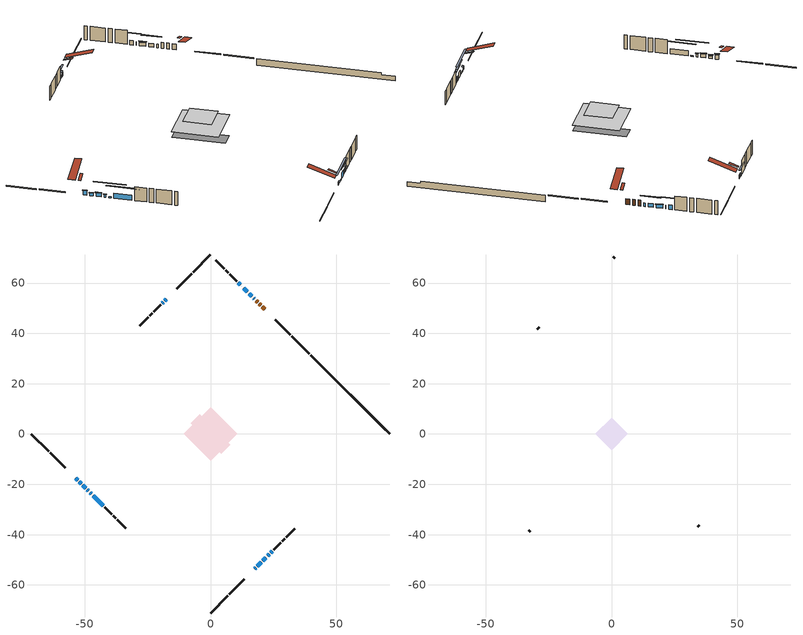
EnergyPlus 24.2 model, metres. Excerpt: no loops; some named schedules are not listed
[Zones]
conditioned space
 floor outside (Floor1 construction): -3.73,0 0,3.73 3.73,0 0,-3.73 z0.18
 floor adiabatic (AdiabaticFloorConstruction): -10.72,0 0,10.72 10.72,0 0,-10.72 z2.62
 floor foundation (Slab1 construction): -7.83,4.31 -4.31,7.83 7.83,-4.31 4.31,-7.83 z-2.01
 floor foundation (Slab2 construction): -3.28,0 0,3.28 3.28,0 0,-3.28 z0
 wall outside (RimJoist1 construction): 0,-71.13 6.86,-64.27 / -71.13,0 -64.27,-6.86 / 0,71.13 -6.86,64.27 / 39.15,31.98 32.29,38.84 z0.18:0.48
 wall outside (RimJoist2 construction): 7.51,-63.62 13.39,-57.74 / -63.62,-7.51 -57.74,-13.39 / -7.51,63.62 -13.39,57.74 / 31.64,39.49 25.76,45.37 z0.18:0.48
 wall outside (AdiabaticWallConstruction 1): 21.6,49.53 20.63,50.5 / 19.97,51.16 19.36,51.77 / 18.71,52.42 18.1,53.03 z0.18:2.21
 wall outside (AdiabaticWallConstruction): 17.45,53.68 17.11,54.02 / 12.48,58.65 12.45,58.67 z0.18:1.4; -53.58,-17.55 -52.82,-18.31 z0.18:1.7; -52.17,-18.96 -51.38,-19.75 / 17.55,-53.58 17.95,-53.18 z0.18:1.12; 16.46,54.67 15.3,55.83 / -17.55,53.58 -18.13,53 z0.18:1.5; 14.65,56.48 13.14,57.99 / -50.72,-20.41 -49.53,-21.59 z0.18:1.45; -48.88,-22.25 -48.48,-22.65 z0.18:1.15; 18.6,-52.53 20.11,-51.02 / -47.83,-23.3 -47.32,-23.81 z0.18:0.51; 11.8,59.33 11.04,60.09 / 22.68,-48.45 23.26,-47.87 / 23.91,-47.22 24.49,-46.64 z0.18:1.76; -18.78,52.35 -19.11,52.02 z0.18:1.07; 20.77,-50.36 22.02,-49.11 z0.18:2.14; -46.67,-24.46 -42.63,-28.5 z0.18:1.96
 wall outside (Wall1 construction): 25.15,-45.98 27.84,-43.29 / -41.97,-29.16 -39.27,-31.86 / -19.76,51.37 -22.46,48.67 / 10.39,60.74 7.69,63.44 z0.18:5.06
 wall outside (Wall2 construction): 28.5,-42.63 29.43,-41.7 / -38.62,-32.51 -37.68,-33.45 / -23.12,48.01 -24.05,47.08 / 7.03,64.09 6.1,65.03 z0.18:5.06
 wall outside (Wall3 construction): 30.09,-41.04 33.52,-37.61 / -37.02,-34.11 -33.6,-37.53 / -24.71,46.42 -28.14,42.99 / 5.44,65.69 2.01,69.12 z0.18:5.06
 wall foundation (FoundationWall1 construction): 39.81,31.32,-2.01 39.81,31.32,0.18 68,3.13,0.18 68,3.13,-0.43 71.13,0,-0.43 71.13,0,-2.01
 window (WindowConstruction 14): 17.44,53.69 17.11,54.02 z0.18:1.4
 window (WindowConstruction 6): -53.58,-17.55 -52.83,-18.3 z0.18:1.7
 window (WindowConstruction 7): -52.17,-18.96 -51.38,-19.75 z0.18:1.12
 window (WindowConstruction 8): 16.45,54.68 15.3,55.83 z0.18:1.5
 window (WindowConstruction 9): 14.65,56.48 13.14,57.99 z0.18:1.45
 window (WindowConstruction 10): -17.55,53.58 -18.13,53 z0.18:1.5
 window (WindowConstruction 11): 17.55,-53.58 17.94,-53.18 z0.18:1.12
 window (WindowConstruction 12): -50.72,-20.41 -49.54,-21.59 z0.18:1.45
 window (WindowConstruction 13): -48.88,-22.25 -48.48,-22.65 z0.18:1.15
 window (WindowConstruction 16): 18.6,-52.53 20.11,-51.02 z0.18:0.51
 window (WindowConstruction 17): -47.83,-23.3 -47.32,-23.81 z0.18:0.51
 window (WindowConstruction 15): 12.48,58.65 12.46,58.67 z0.18:1.4
 window (WindowConstruction): 11.8,59.33 11.05,60.08 z0.18:1.76
 window (WindowConstruction 1): -18.78,52.35 -19.11,52.02 z0.18:1.07
 window (WindowConstruction 2): 20.77,-50.36 22.02,-49.11 z0.18:2.14
 window (WindowConstruction 3): 22.68,-48.45 23.26,-47.87 z0.18:1.76
 window (WindowConstruction 4): 23.91,-47.22 24.49,-46.64 z0.18:1.76
 window (WindowConstruction 5): -46.67,-24.46 -42.63,-28.5 z0.18:1.96
 door (Door): 21.6,49.53 20.63,50.5 z0.18:2.21
 door (Door 1): 19.97,51.16 19.37,51.76 z0.18:2.21
 door (Door 2): 18.71,52.42 18.1,53.03 z0.18:2.21
 ceiling adiabatic (AdiabaticFloorConstruction): 0,-10.72 10.72,0 0,10.72 -10.72,0 z2.62
 roof outside (Roof2 construction): 16.89,-54.24,5.06 14.81,-52.16,6.04 14.27,-52.7,6.04 16.35,-54.78,5.06; -54.24,-16.89,5.06 -52.16,-14.81,6.04 -52.7,-14.27,6.04 -54.78,-16.35,5.06; -16.89,54.24,5.06 -14.81,52.16,6.04 -14.27,52.7,6.04 -16.35,54.78,5.06; 22.26,48.87,5.06 20.18,46.79,6.04 20.73,46.25,6.04 22.8,48.33,5.06
attic - vented
 floor to conditioned space (Floor2 construction Reversed): -6.41,0 0,6.41 6.41,0 0,-6.41 z5.06
 wall outside (Wall4 construction): 34.18,-36.95 34.88,-36.25 / -32.94,-38.19 -32.24,-38.89 / -28.79,42.34 -29.49,41.64 / 1.36,69.77 0.66,70.47 z0.18:5.06
 roof outside (Roof1 construction): 15.69,-55.44,5.06 9.45,-49.2,8 7.81,-50.85,8 14.04,-57.09,5.06; -55.44,-15.69,5.06 -49.2,-9.45,8 -50.85,-7.81,8 -57.09,-14.04,5.06; -15.69,55.44,5.06 -9.45,49.2,8 -7.81,50.85,8 -14.04,57.09,5.06; 23.46,47.67,5.06 17.22,41.43,8 18.87,39.79,8 25.11,46.02,5.06
shading: -52.68,-18.45 -53.72,-17.41 -54.01,-17.7 -52.97,-18.74 z1.91; -51.24,-19.89 -52.31,-18.82 -52.6,-19.11 -51.53,-20.19 z1.32; 13.54,57.59 18.22,52.91 18.51,53.21 13.83,57.88 z3.99; 13,58.13 14.79,56.34 15.08,56.63 13.29,58.42 z1.65; -18.27,52.86 -17.41,53.72 -17.7,54.01 -18.56,53.15 z1.7; 18.09,-53.04 17.41,-53.72 17.7,-54.01 18.38,-53.33 z1.32; -49.39,-21.74 -50.86,-20.27 -51.15,-20.56 -49.68,-22.03 z1.65; -48.34,-22.79 -49.02,-22.11 -49.31,-22.4 -48.63,-23.08 z1.35; 23.6,-47.53 15.12,-56.01 15.41,-56.3 23.89,-47.83 z5.44; -43.84,-27.29 -51.31,-19.82 -51.6,-20.11 -44.13,-27.58 z5.44; 9.28,61.85 13.56,57.57 13.85,57.86 9.58,62.14 z4.25; -20.87,50.26 -17.02,54.11 -17.31,54.4 -21.16,50.55 z3.56; 23.78,-47.34 19.01,-52.12 19.3,-52.41 24.08,-47.64 z4.63; 25.02,-46.11 20.92,-50.21 21.21,-50.5 25.31,-46.4 z4.25; 24.63,-46.5 23.77,-47.36 24.06,-47.65 24.92,-46.79 z1.96; -40.87,-30.26 -48.43,-22.7 -48.72,-22.99 -41.16,-30.55 z4.45
[Building]
Building 1: Terrain=Suburbs
[Site:Location]
Erieau AUT_ON: Latitude {deg}=42.25; Longitude {deg}=-81.9; Time Zone {hr}=-5; Elevation {m}=178; Keep Site Location Information=Yes
[Site:GroundTemperature:Shallow]
5.2292, 3.30147, 3.1471, 4.0619, 7.73432, 11.3896, 14.5586, 16.5661, 16.7366, 15.1039, 12.0157, 8.47254
[Site:WaterMainsTemperature]
Calculation Method=Schedule; Temperature Schedule=mains temperature schedule
[Material] Roughness=Rough; Thermal Absorptance=0.9
Name | Thickness {m} | Conductivity {W/m-K} | Density {kg/m3} | Specific Heat {J/kg-K} | Solar Absorptance | Visible Absorptance
asphalt or fiberglass shingles | 0.00635 | 0.162714 | 1121.4 | 1465.45 | 0.4 | 0.4
ceiling loosefill ins | 0.338667 | 0.0480833 | 16.02 | 1046.75 | 0.7 | 0.7
ceiling stud and cavity | 0.1397 | 0.159632 | 65.682 | 1177.47 | 0.7 | 0.7
concrete 4.0 in. | 0.1016 | 1.803125 | 2242.8 | 837.4 | 0.7 | 0.7
concrete 8.0 in. | 0.2032 | 1.803125 | 2242.8 | 837.4 | 0.7 | 0.7
door material | 0.04445 | 0.053851 | 512.64 | 1214.23 | 0.7 | 0.7
door material 1 | 0.04445 | 0.188738 | 512.64 | 1214.23 | 0.7 | 0.7
exterior vertical ins | 0.0266007 | 0.029427 | 32.04 | 1214.23 | 0.7 | 0.7
floor covering | 0.0127 | 0.0433444 | 54.468 | 1339.84 | 0.6 | 0.6
floor rigid ins; rim joist rigid ins | 0.051816 | 0.029427 | 32.04 | 1214.23 | 0.7 | 0.7
floor rigid ins 1; wall rigid ins | 0.512978 | 0.029427 | 32.04 | 1214.23 | 0.7 | 0.7
floor stud and cavity | 0.1397 | 0.358674 | 92.3553 | 1139.71 | 0.7 | 0.7
floor stud and cavity 1 | 0.1397 | 1.75129 | 37.0049 | 1207.88 | 0.7 | 0.7
furniture material conditioned space 1 | 0.1524 | 0.115458 | 640.8 | 1214.23 | 0.6 | 0.6
gypsum board | 0.0127 | 0.160291 | 801 | 837.4 | 0.6 | 0.6
gypsum board 1 | 0.0127 | 0.160291 | 801 | 837.4 | 0.7 | 0.7
osb sheathing 0.5 in. | 0.0127 | 0.115458 | 512.64 | 1214.23 | 0.7 | 0.7
osb sheathing 0.75 in. | 0.01905 | 0.115458 | 512.64 | 1214.23 | 0.7 | 0.7
osb sheathing 2.0 in. | 0.0508 | 0.115458 | 512.64 | 1214.23 | 0.7 | 0.7
rim joist stud and cavity | 0.0508 | 0.0296634 | 125.044 | 1163.47 | 0.6 | 0.6
rim joist stud and cavity 1 | 0.0508 | 0.308293 | 125.044 | 1163.47 | 0.6 | 0.6
roof stud and cavity | 0.2032 | 0.118264 | 78.34581 | 1123.46 | 0.7 | 0.7
wall stud and cavity | 0.1397 | 0.0819611 | 139.0536 | 1170.24 | 0.7 | 0.7
wall stud and cavity 1 | 0.1397 | 0.106352 | 139.0536 | 1170.24 | 0.7 | 0.7
wall stud and cavity 2 | 0.1397 | 0.0938917 | 139.0536 | 1170.24 | 0.7 | 0.7
wall stud and cavity 3 | 0.0889 | 6.9971 | 50.32683 | 1063.81 | 0.6 | 0.6
wall stud and cavity 4 | 0.0889 | 0.380278 | 52.3479 | 1209.89 | 0.7 | 0.7
wall stud and cavity 5 | 0.0889 | 0.391764 | 83.0341 | 1211.67 | 0.7 | 0.7
wood siding | 0.0254 | 0.102417 | 544.68 | 1172.36 | 0.4 | 0.4
wood siding 1 | 0.00254 | 0.102417 | 544.68 | 1172.36 | 0.4 | 0.4
wood siding 2; wood siding 3; wood siding 4 | 0.0254 | 0.102417 | 544.68 | 1172.36 | 0.7 | 0.7
[WindowMaterial:SimpleGlazingSystem]
Name | U-Factor {W/m2-K} | Solar Heat Gain Coefficient
WindowMaterial | 2.91679 | 0.67
WindowMaterial 1 | 3.02581 | 0.46
WindowMaterial 10 | 3.00253 | 0.5
WindowMaterial 11 | 2.918492 | 0.63
WindowMaterial 12 | 3.00196 | 0.5
WindowMaterial 13 | 3.11609 | 0.41
WindowMaterial 14 | 2.89692 | 0.15
WindowMaterial 15 | 2.57441 | 0.28
WindowMaterial 2 | 2.98152 | 0.59
WindowMaterial 3 | 2.93496 | 0.65
WindowMaterial 4 | 2.90827 | 0.68
WindowMaterial 5 | 2.93212 | 0.61
WindowMaterial 6 | 2.95426 | 0.57
WindowMaterial 7 | 2.941204 | 0.65
WindowMaterial 8 | 2.94007 | 0.59
WindowMaterial 9 | 2.95767 | 0.57
[Construction]
AdiabaticFloorConstruction: floor stud and cavity 1, floor rigid ins 1, osb sheathing 0.75 in., floor covering
AdiabaticWallConstruction: wood siding 3, wall rigid ins, wall stud and cavity 4, gypsum board
AdiabaticWallConstruction 1: wood siding 4, wall rigid ins, wall stud and cavity 4, gypsum board
Door; Door 1: door material
Door 2: door material 1
Floor1 construction: floor stud and cavity, floor rigid ins, osb sheathing 0.75 in., floor covering
Floor2 construction Reversed: gypsum board, ceiling stud and cavity, ceiling loosefill ins
FoundationWall1 construction: concrete 8.0 in., gypsum board 1
furniture construction conditioned space 1: furniture material conditioned space 1
PartitionWallConstruction: gypsum board, wall stud and cavity 5, gypsum board
RimJoist1 construction: wood siding 2, osb sheathing 2.0 in., rim joist stud and cavity
RimJoist2 construction: wood siding 2, rim joist rigid ins, osb sheathing 2.0 in., rim joist stud and cavity 1
Roof1 construction: asphalt or fiberglass shingles
Roof2 construction: asphalt or fiberglass shingles, osb sheathing 0.75 in., roof stud and cavity, gypsum board
Slab1 construction; Slab2 construction: concrete 4.0 in.
Wall1 construction: wood siding, osb sheathing 0.5 in., wall stud and cavity, gypsum board
Wall2 construction: wood siding, osb sheathing 0.5 in., wall stud and cavity 1, gypsum board
Wall3 construction: wood siding, osb sheathing 0.5 in., wall stud and cavity 2, gypsum board
Wall4 construction: wood siding 1, wall stud and cavity 3
WindowConstruction: WindowMaterial
WindowConstruction 1: WindowMaterial 1
WindowConstruction 10: WindowMaterial 9
WindowConstruction 11: WindowMaterial 10
WindowConstruction 12: WindowMaterial 11
WindowConstruction 13: WindowMaterial 12
WindowConstruction 14: WindowMaterial 13
WindowConstruction 15: WindowMaterial 14
WindowConstruction 16; WindowConstruction 17: WindowMaterial 15
WindowConstruction 2: WindowMaterial 2
WindowConstruction 3; WindowConstruction 4: WindowMaterial 3
WindowConstruction 5: WindowMaterial 4
WindowConstruction 6: WindowMaterial 5
WindowConstruction 7: WindowMaterial 6
WindowConstruction 8: WindowMaterial 7
WindowConstruction 9: WindowMaterial 8
[Zone] Multiplier=1; Part of Total Floor Area=Yes
Name | Volume {m3}
attic - vented | 39.1712
conditioned space | 776
[Space]
Name | Zone | Volume {m3}
attic - vented 1 | attic - vented | 39.1712
conditioned space 1 | conditioned space | 776
[ZoneInfiltration:EffectiveLeakageArea]
infil attic - vented 1: Zone or Space=attic - vented 1; Schedule=Always On Discrete; Effective Air Leakage Area {cm2}=3938.4; Stack Coefficient=0.000543628; Wind Coefficient=1.57533e-05
[ZoneMixing]
whole house fan mix: Zone or Space=attic - vented; Schedule=Always On Continuous; Design Flow Rate Calculation Method=Flow/Zone; Design Flow Rate {m3/s}=0; Source Zone or Space=conditioned space
[SurfaceProperty:ExposedFoundationPerimeter] Exposed Perimeter Calculation Method=TotalExposedPerimeter
Name | Total Exposed Perimeter {m}
Slab1 | 44.297
Slab2 | 13.411
[InternalMass] Zone or ZoneList=conditioned space; Space or SpaceList=conditioned space 1
Name | Construction | Surface Area {m2}
furniture mass conditioned space 1 | furniture construction conditioned space 1 | 145.804
partition wall mass | PartitionWallConstruction | 364.51
[Lights]
interior lighting: Zone or ZoneList or Space or SpaceList=conditioned space 1; Schedule=interior lighting schedule; Design Level Calculation Method=LightingLevel; Lighting Level {W}=343.2; Return Air Fraction=0; Fraction Radiant=0.6; Fraction Visible=0.2; Fraction Replaceable=1
[People]
occupants: Zone or ZoneList or Space or SpaceList=conditioned space 1; Number of People Schedule=occupants schedule; Number of People Calculation Method=People; Number of People=3; Fraction Radiant=0.314171; Sensible Heat Fraction=0.56303; Activity Level Schedule=occupants activity schedule; Carbon Dioxide Generation Rate {m3/s-W}=0; Enable ASHRAE 55 Comfort Warnings=No; Mean Radiant Temperature Calculation Type=EnclosureAveraged
[ElectricEquipment] Zone or ZoneList or Space or SpaceList=conditioned space 1; Design Level Calculation Method=EquipmentLevel
Name | Schedule | Design Level {W} | Fraction Latent | Fraction Radiant | Fraction Lost
clothes dryer | clothes dryer schedule | 140.772 | 0.015 | 0.081 | 0.85
clothes washer | clothes washer schedule | 32.1985 | 0.03 | 0.162 | 0.7
cooking range | cooking range schedule | 215.147 | 0.08 | 0.432 | 0.2
dishwasher | dishwasher schedule | 66.8632 | 0.3 | 0.18 | 0.4
fridge | fridge schedule | 72.9452 | 0 | 0.6 | 0
mech vent bath fan 0 | mech vent bath fan 0 schedule | 50.2 | 0 | 0 | 1
mech vent house fan | mech vent house fan schedule | 0 | 0 | 0 | 1
mech vent house fan cfis | mech vent house fan cfis schedule | 0 | 0 | 0 | 0
mech vent range fan 0 | mech vent range fan 0 schedule | 57 | 0 | 0 | 1
misc plug loads | misc plug loads schedule | 494.7 | 0.045 | 0.513 | 0.1
whole house fan | Always On Discrete | 0 | 0 | 0 | 1
[OtherEquipment] Zone or ZoneList or Space or SpaceList=conditioned space 1; Design Level Calculation Method=EquipmentLevel
Name | Fuel Type | Schedule | Design Level {W} | Fraction Latent | Fraction Radiant | Fraction Lost
clothes dryer 1 | Electricity | clothes dryer schedule | 0 | 0.015 | 0.081 | 0.85
cooking range 1 | Electricity | cooking range schedule | 0 | 0.08 | 0.432 | 0.2
general water use latent | None | general water use schedule | 62.594 | 1 | 0 | 0
general water use sensible | None | general water use schedule | -61.6891 | 0 | 0.6 | 0
mech vent house fan latent load | None | Always On Discrete | 0 | 1 | 0 | 0
mech vent house fan sensible load | None | Always On Discrete | 0 | 0 | 0 | 0
water heater energy adjustment1 | NaturalGas | Always On Discrete | 0.01 | 0 | 0 | 1
[ZoneInfiltration:DesignFlowRate] Zone or ZoneList or Space or SpaceList=conditioned space 1; Schedule=Always On Discrete; Design Flow Rate Calculation Method=Flow/Zone; Design Flow Rate {m3/s}=0
infil flow; natural vent flow; whole house fan flow
[Foundation:Kiva] Initial Indoor Air Temperature {C}=18; Wall Depth Below Slab {m}=0.2032
Name | Wall Height Above Grade {m} | Custom Block Material Name 1 | Custom Block Depth 1 {m} | Custom Block X Position 1 {m} | Custom Block Z Position 1 {m}
Foundation Kiva 1 | 0.179984 | exterior vertical ins | 2.189988 | 0.2159 | 0
Foundation Kiva 2 | 0.1016
[Foundation:Kiva:Settings]
Soil Conductivity {W/m-K}=0.849921; Soil Density {kg/m3}=1842.3; Soil Specific Heat {J/kg-K}=418.7; Ground Solar Absorptivity=0.9; Ground Thermal Absorptivity=0.9; Ground Surface Roughness {m}=0.03; Far-Field Width {m}=40; Deep-Ground Boundary Condition=ZeroFlux; Deep-Ground Depth {m}=40; Minimum Cell Dimension {m}=0.2; Maximum Cell Growth Coefficient=3; Simulation Timestep=Timestep
[Exterior:Lights]
exterior lighting: Schedule=exterior lighting schedule; Design Level {W}=75.6
[Schedule:Constant]
Name | Hourly Value
Always On Continuous; mech vent house fan schedule; mech vent house fan cfis schedule; Always On Discrete | 1
occupants activity schedule | 117.228
fridge schedule | 0
[Schedule:Week:Daily]
interior lighting schedule Week Rule - Jan1-Jan27: interior lighting schedule day, interior lighting schedule day, interior lighting schedule day, interior lighting schedule day, interior lighting schedule day, interior lighting schedule day, interior lighting schedule day, interior lighting schedule default day, interior lighting schedule default day, interior lighting schedule default day, interior lighting schedule default day, interior lighting schedule default day
interior lighting schedule Week Rule - Jan28-Feb3: interior lighting schedule day, interior lighting schedule day, interior lighting schedule day, interior lighting schedule day, interior lighting schedule day 1, interior lighting schedule day 1, interior lighting schedule day 1, interior lighting schedule default day, interior lighting schedule default day, interior lighting schedule default day, interior lighting schedule default day, interior lighting schedule default day
interior lighting schedule Week Rule - Feb4-Feb24: interior lighting schedule day 1, interior lighting schedule day 1, interior lighting schedule day 1, interior lighting schedule day 1, interior lighting schedule day 1, interior lighting schedule day 1, interior lighting schedule day 1, interior lighting schedule default day, interior lighting schedule default day, interior lighting schedule default day, interior lighting schedule default day, interior lighting schedule default day
interior lighting schedule Week Rule - Feb25-Mar3: interior lighting schedule day 1, interior lighting schedule day 1, interior lighting schedule day 1, interior lighting schedule day 1, interior lighting schedule day 2, interior lighting schedule day 2, interior lighting schedule day 2, interior lighting schedule default day, interior lighting schedule default day, interior lighting schedule default day, interior lighting schedule default day, interior lighting schedule default day
interior lighting schedule Week Rule - Mar4-Mar31: interior lighting schedule day 2, interior lighting schedule day 2, interior lighting schedule day 2, interior lighting schedule day 2, interior lighting schedule day 2, interior lighting schedule day 2, interior lighting schedule day 2, interior lighting schedule default day, interior lighting schedule default day, interior lighting schedule default day, interior lighting schedule default day, interior lighting schedule default day
interior lighting schedule Week Rule - Apr1-Apr28: interior lighting schedule day 3, interior lighting schedule day 3, interior lighting schedule day 3, interior lighting schedule day 3, interior lighting schedule day 3, interior lighting schedule day 3, interior lighting schedule day 3, interior lighting schedule default day, interior lighting schedule default day, interior lighting schedule default day, interior lighting schedule default day, interior lighting schedule default day
interior lighting schedule Week Rule - Apr29-May5: interior lighting schedule day 3, interior lighting schedule day 3, interior lighting schedule day 4, interior lighting schedule day 4, interior lighting schedule day 4, interior lighting schedule day 4, interior lighting schedule day 4, interior lighting schedule default day, interior lighting schedule default day, interior lighting schedule default day, interior lighting schedule default day, interior lighting schedule default day
interior lighting schedule Week Rule - May6-May26: interior lighting schedule day 4, interior lighting schedule day 4, interior lighting schedule day 4, interior lighting schedule day 4, interior lighting schedule day 4, interior lighting schedule day 4, interior lighting schedule day 4, interior lighting schedule default day, interior lighting schedule default day, interior lighting schedule default day, interior lighting schedule default day, interior lighting schedule default day
interior lighting schedule Week Rule - May27-Jun2: interior lighting schedule day 4, interior lighting schedule day 4, interior lighting schedule day 4, interior lighting schedule day 4, interior lighting schedule day 4, interior lighting schedule day 5, interior lighting schedule day 5, interior lighting schedule default day, interior lighting schedule default day, interior lighting schedule default day, interior lighting schedule default day, interior lighting schedule default day
interior lighting schedule Week Rule - Jun3-Jun30: interior lighting schedule day 5, interior lighting schedule day 5, interior lighting schedule day 5, interior lighting schedule day 5, interior lighting schedule day 5, interior lighting schedule day 5, interior lighting schedule day 5, interior lighting schedule default day, interior lighting schedule default day, interior lighting schedule default day, interior lighting schedule default day, interior lighting schedule default day
interior lighting schedule Week Rule - Jul1-Jul28: interior lighting schedule day 6, interior lighting schedule day 6, interior lighting schedule day 6, interior lighting schedule day 6, interior lighting schedule day 6, interior lighting schedule day 6, interior lighting schedule day 6, interior lighting schedule default day, interior lighting schedule default day, interior lighting schedule default day, interior lighting schedule default day, interior lighting schedule default day
interior lighting schedule Week Rule - Jul29-Aug4: interior lighting schedule day 6, interior lighting schedule day 6, interior lighting schedule day 6, interior lighting schedule day 7, interior lighting schedule day 7, interior lighting schedule day 7, interior lighting schedule day 7, interior lighting schedule default day, interior lighting schedule default day, interior lighting schedule default day, interior lighting schedule default day, interior lighting schedule default day
interior lighting schedule Week Rule - Aug5-Aug25: interior lighting schedule day 7, interior lighting schedule day 7, interior lighting schedule day 7, interior lighting schedule day 7, interior lighting schedule day 7, interior lighting schedule day 7, interior lighting schedule day 7, interior lighting schedule default day, interior lighting schedule default day, interior lighting schedule default day, interior lighting schedule default day, interior lighting schedule default day
interior lighting schedule Week Rule - Aug26-Sep1: interior lighting schedule day 7, interior lighting schedule day 7, interior lighting schedule day 7, interior lighting schedule day 7, interior lighting schedule day 7, interior lighting schedule day 7, interior lighting schedule day 8, interior lighting schedule default day, interior lighting schedule default day, interior lighting schedule default day, interior lighting schedule default day, interior lighting schedule default day
interior lighting schedule Week Rule - Sep2-Sep29: interior lighting schedule day 8, interior lighting schedule day 8, interior lighting schedule day 8, interior lighting schedule day 8, interior lighting schedule day 8, interior lighting schedule day 8, interior lighting schedule day 8, interior lighting schedule default day, interior lighting schedule default day, interior lighting schedule default day, interior lighting schedule default day, interior lighting schedule default day
interior lighting schedule Week Rule - Sep30-Oct6: interior lighting schedule day 8, interior lighting schedule day 9, interior lighting schedule day 9, interior lighting schedule day 9, interior lighting schedule day 9, interior lighting schedule day 9, interior lighting schedule day 9, interior lighting schedule default day, interior lighting schedule default day, interior lighting schedule default day, interior lighting schedule default day, interior lighting schedule default day
interior lighting schedule Week Rule - Oct7-Oct27: interior lighting schedule day 9, interior lighting schedule day 9, interior lighting schedule day 9, interior lighting schedule day 9, interior lighting schedule day 9, interior lighting schedule day 9, interior lighting schedule day 9, interior lighting schedule default day, interior lighting schedule default day, interior lighting schedule default day, interior lighting schedule default day, interior lighting schedule default day
interior lighting schedule Week Rule - Oct28-Nov3: interior lighting schedule day 9, interior lighting schedule day 9, interior lighting schedule day 9, interior lighting schedule day 9, interior lighting schedule day 10, interior lighting schedule day 10, interior lighting schedule day 10, interior lighting schedule default day, interior lighting schedule default day, interior lighting schedule default day, interior lighting schedule default day, interior lighting schedule default day
interior lighting schedule Week Rule - Nov4-Nov24: interior lighting schedule day 10, interior lighting schedule day 10, interior lighting schedule day 10, interior lighting schedule day 10, interior lighting schedule day 10, interior lighting schedule day 10, interior lighting schedule day 10, interior lighting schedule default day, interior lighting schedule default day, interior lighting schedule default day, interior lighting schedule default day, interior lighting schedule default day
interior lighting schedule Week Rule - Nov25-Dec1: interior lighting schedule day 10, interior lighting schedule day 10, interior lighting schedule day 10, interior lighting schedule day 10, interior lighting schedule day 10, interior lighting schedule day 10, interior lighting schedule day 11, interior lighting schedule default day, interior lighting schedule default day, interior lighting schedule default day, interior lighting schedule default day, interior lighting schedule default day
interior lighting schedule Week Rule - Dec2-Dec31: interior lighting schedule day 11, interior lighting schedule day 11, interior lighting schedule day 11, interior lighting schedule day 11, interior lighting schedule day 11, interior lighting schedule day 11, interior lighting schedule day 11, interior lighting schedule default day, interior lighting schedule default day, interior lighting schedule default day, interior lighting schedule default day, interior lighting schedule default day
occupants schedule Week Rule - Jan1-Dec31: occupants schedule day, occupants schedule day, occupants schedule day, occupants schedule day, occupants schedule day, occupants schedule day, occupants schedule day, occupants schedule default day, occupants schedule default day, occupants schedule default day, occupants schedule default day, occupants schedule default day
clothes dryer schedule Week Rule - Jan1-Dec31: clothes dryer schedule day, clothes dryer schedule day, clothes dryer schedule day, clothes dryer schedule day, clothes dryer schedule day, clothes dryer schedule day, clothes dryer schedule day, clothes dryer schedule default day, clothes dryer schedule default day, clothes dryer schedule default day, clothes dryer schedule default day, clothes dryer schedule default day
clothes washer schedule Week Rule - Jan1-Dec31: clothes washer schedule day, clothes washer schedule day, clothes washer schedule day, clothes washer schedule day, clothes washer schedule day, clothes washer schedule day, clothes washer schedule day, clothes washer schedule default day, clothes washer schedule default day, clothes washer schedule default day, clothes washer schedule default day, clothes washer schedule default day
cooking range schedule Week Rule - Jan1-Dec31: cooking range schedule day, cooking range schedule day, cooking range schedule day, cooking range schedule day, cooking range schedule day, cooking range schedule day, cooking range schedule day, cooking range schedule default day, cooking range schedule default day, cooking range schedule default day, cooking range schedule default day, cooking range schedule default day
dishwasher schedule Week Rule - Jan1-Dec31: dishwasher schedule day, dishwasher schedule day, dishwasher schedule day, dishwasher schedule day, dishwasher schedule day, dishwasher schedule day, dishwasher schedule day, dishwasher schedule default day, dishwasher schedule default day, dishwasher schedule default day, dishwasher schedule default day, dishwasher schedule default day
mech vent bath fan 0 schedule Week Rule - Jan1-Dec31: mech vent bath fan 0 schedule day, mech vent bath fan 0 schedule day, mech vent bath fan 0 schedule day, mech vent bath fan 0 schedule day, mech vent bath fan 0 schedule day, mech vent bath fan 0 schedule day, mech vent bath fan 0 schedule day, mech vent bath fan 0 schedule default day, mech vent bath fan 0 schedule default day, mech vent bath fan 0 schedule default day, mech vent bath fan 0 schedule default day, mech vent bath fan 0 schedule default day
mech vent range fan 0 schedule Week Rule - Jan1-Dec31: mech vent range fan 0 schedule day, mech vent range fan 0 schedule day, mech vent range fan 0 schedule day, mech vent range fan 0 schedule day, mech vent range fan 0 schedule day, mech vent range fan 0 schedule day, mech vent range fan 0 schedule day, mech vent range fan 0 schedule default day, mech vent range fan 0 schedule default day, mech vent range fan 0 schedule default day, mech vent range fan 0 schedule default day, mech vent range fan 0 schedule default day
misc plug loads schedule Week Rule - Jan1-Dec31: misc plug loads schedule day, misc plug loads schedule day, misc plug loads schedule day, misc plug loads schedule day, misc plug loads schedule day, misc plug loads schedule day, misc plug loads schedule day, misc plug loads schedule default day, misc plug loads schedule default day, misc plug loads schedule default day, misc plug loads schedule default day, misc plug loads schedule default day
general water use schedule Week Rule - Jan1-Dec31: general water use schedule day, general water use schedule day, general water use schedule day, general water use schedule day, general water use schedule day, general water use schedule day, general water use schedule day, general water use schedule default day, general water use schedule default day, general water use schedule default day, general water use schedule default day, general water use schedule default day
exterior lighting schedule Week Rule - Jan1-Jan27: exterior lighting schedule day, exterior lighting schedule day, exterior lighting schedule day, exterior lighting schedule day, exterior lighting schedule day, exterior lighting schedule day, exterior lighting schedule day, exterior lighting schedule default day, exterior lighting schedule default day, exterior lighting schedule default day, exterior lighting schedule default day, exterior lighting schedule default day
exterior lighting schedule Week Rule - Jan28-Feb3: exterior lighting schedule day, exterior lighting schedule day, exterior lighting schedule day, exterior lighting schedule day, exterior lighting schedule day 1, exterior lighting schedule day 1, exterior lighting schedule day 1, exterior lighting schedule default day, exterior lighting schedule default day, exterior lighting schedule default day, exterior lighting schedule default day, exterior lighting schedule default day
exterior lighting schedule Week Rule - Feb4-Feb24: exterior lighting schedule day 1, exterior lighting schedule day 1, exterior lighting schedule day 1, exterior lighting schedule day 1, exterior lighting schedule day 1, exterior lighting schedule day 1, exterior lighting schedule day 1, exterior lighting schedule default day, exterior lighting schedule default day, exterior lighting schedule default day, exterior lighting schedule default day, exterior lighting schedule default day
exterior lighting schedule Week Rule - Feb25-Mar3: exterior lighting schedule day 1, exterior lighting schedule day 1, exterior lighting schedule day 1, exterior lighting schedule day 1, exterior lighting schedule day 2, exterior lighting schedule day 2, exterior lighting schedule day 2, exterior lighting schedule default day, exterior lighting schedule default day, exterior lighting schedule default day, exterior lighting schedule default day, exterior lighting schedule default day
exterior lighting schedule Week Rule - Mar4-Mar31: exterior lighting schedule day 2, exterior lighting schedule day 2, exterior lighting schedule day 2, exterior lighting schedule day 2, exterior lighting schedule day 2, exterior lighting schedule day 2, exterior lighting schedule day 2, exterior lighting schedule default day, exterior lighting schedule default day, exterior lighting schedule default day, exterior lighting schedule default day, exterior lighting schedule default day
exterior lighting schedule Week Rule - Apr1-Apr28: exterior lighting schedule day 3, exterior lighting schedule day 3, exterior lighting schedule day 3, exterior lighting schedule day 3, exterior lighting schedule day 3, exterior lighting schedule day 3, exterior lighting schedule day 3, exterior lighting schedule default day, exterior lighting schedule default day, exterior lighting schedule default day, exterior lighting schedule default day, exterior lighting schedule default day
exterior lighting schedule Week Rule - Apr29-May5: exterior lighting schedule day 3, exterior lighting schedule day 3, exterior lighting schedule day 4, exterior lighting schedule day 4, exterior lighting schedule day 4, exterior lighting schedule day 4, exterior lighting schedule day 4, exterior lighting schedule default day, exterior lighting schedule default day, exterior lighting schedule default day, exterior lighting schedule default day, exterior lighting schedule default day
[Schedule:Year]
interior lighting schedule: interior lighting schedule Week Rule - Jan1-Jan27, 1, 1, 1, 27, interior lighting schedule Week Rule - Jan28-Feb3, 1, 28, 2, 3, interior lighting schedule Week Rule - Feb4-Feb24, 2, 4, 2, 24, interior lighting schedule Week Rule - Feb25-Mar3, 2, 25, 3, 3, interior lighting schedule Week Rule - Mar4-Mar31, 3, 4, 3, 31, interior lighting schedule Week Rule - Apr1-Apr28, 4, 1, 4, 28, interior lighting schedule Week Rule - Apr29-May5, 4, 29, 5, 5, interior lighting schedule Week Rule - May6-May26, 5, 6, 5, 26, interior lighting schedule Week Rule - May27-Jun2, 5, 27, 6, 2, interior lighting schedule Week Rule - Jun3-Jun30, 6, 3, 6, 30, interior lighting schedule Week Rule - Jul1-Jul28, 7, 1, 7, 28, interior lighting schedule Week Rule - Jul29-Aug4, 7, 29, 8, 4, interior lighting schedule Week Rule - Aug5-Aug25, 8, 5, 8, 25, interior lighting schedule Week Rule - Aug26-Sep1, 8, 26, 9, 1, interior lighting schedule Week Rule - Sep2-Sep29, 9, 2, 9, 29, interior lighting schedule Week Rule - Sep30-Oct6, 9, 30, 10, 6, interior lighting schedule Week Rule - Oct7-Oct27, 10, 7, 10, 27, interior lighting schedule Week Rule - Oct28-Nov3, 10, 28, 11, 3, interior lighting schedule Week Rule - Nov4-Nov24, 11, 4, 11, 24, interior lighting schedule Week Rule - Nov25-Dec1, 11, 25, 12, 1, interior lighting schedule Week Rule - Dec2-Dec31, 12, 2, 12, 31
occupants schedule: occupants schedule Week Rule - Jan1-Dec31, 1, 1, 12, 31
clothes dryer schedule: clothes dryer schedule Week Rule - Jan1-Dec31, 1, 1, 12, 31
clothes washer schedule: clothes washer schedule Week Rule - Jan1-Dec31, 1, 1, 12, 31
cooking range schedule: cooking range schedule Week Rule - Jan1-Dec31, 1, 1, 12, 31
dishwasher schedule: dishwasher schedule Week Rule - Jan1-Dec31, 1, 1, 12, 31
mech vent bath fan 0 schedule: mech vent bath fan 0 schedule Week Rule - Jan1-Dec31, 1, 1, 12, 31
mech vent range fan 0 schedule: mech vent range fan 0 schedule Week Rule - Jan1-Dec31, 1, 1, 12, 31
misc plug loads schedule: misc plug loads schedule Week Rule - Jan1-Dec31, 1, 1, 12, 31
general water use schedule: general water use schedule Week Rule - Jan1-Dec31, 1, 1, 12, 31
exterior lighting schedule: exterior lighting schedule Week Rule - Jan1-Jan27, 1, 1, 1, 27, exterior lighting schedule Week Rule - Jan28-Feb3, 1, 28, 2, 3, exterior lighting schedule Week Rule - Feb4-Feb24, 2, 4, 2, 24, exterior lighting schedule Week Rule - Feb25-Mar3, 2, 25, 3, 3, exterior lighting schedule Week Rule - Mar4-Mar31, 3, 4, 3, 31, exterior lighting schedule Week Rule - Apr1-Apr28, 4, 1, 4, 28, exterior lighting schedule Week Rule - Apr29-May5, 4, 29, 5, 5, exterior lighting schedule Week Rule - May6-May26, 5, 6, 5, 26, exterior lighting schedule Week Rule - May27-Jun2, 5, 27, 6, 2, exterior lighting schedule Week Rule - Jun3-Jun30, 6, 3, 6, 30, exterior lighting schedule Week Rule - Jul1-Jul28, 7, 1, 7, 28, exterior lighting schedule Week Rule - Jul29-Aug4, 7, 29, 8, 4, exterior lighting schedule Week Rule - Aug5-Aug25, 8, 5, 8, 25, exterior lighting schedule Week Rule - Aug26-Sep1, 8, 26, 9, 1, exterior lighting schedule Week Rule - Sep2-Sep29, 9, 2, 9, 29, exterior lighting schedule Week Rule - Sep30-Oct6, 9, 30, 10, 6, exterior lighting schedule Week Rule - Oct7-Oct27, 10, 7, 10, 27, exterior lighting schedule Week Rule - Oct28-Nov3, 10, 28, 11, 3, exterior lighting schedule Week Rule - Nov4-Nov24, 11, 4, 11, 24, exterior lighting schedule Week Rule - Nov25-Dec1, 11, 25, 12, 1, exterior lighting schedule Week Rule - Dec2-Dec31, 12, 2, 12, 31
[Schedule:Compact]
mains temperature schedule: Through: 01/01, For: AllDays, Until: 24:00, 8.89333, Through: 01/02, For: AllDays, Until: 24:00, 8.82722, Through: 01/03, For: AllDays, Until: 24:00, 8.76167, Through: 01/04, For: AllDays, Until: 24:00, 8.69778, Through: 01/05, For: AllDays, Until: 24:00, 8.635, Through: 01/06, For: AllDays, Until: 24:00, 8.57333, Through: 01/07, For: AllDays, Until: 24:00, 8.51333, Through: 01/08, For: AllDays, Until: 24:00, 8.455, Through: 01/09, For: AllDays, Until: 24:00, 8.39778, Through: 01/10, For: AllDays, Until: 24:00, 8.34167, Through: 01/11, For: AllDays, Until: 24:00, 8.28722, Through: 01/12, For: AllDays, Until: 24:00, 8.23444, Through: 01/13, For: AllDays, Until: 24:00, 8.18278, Through: 01/14, For: AllDays, Until: 24:00, 8.13222, Through: 01/15, For: AllDays, Until: 24:00, 8.08389, Through: 01/16, For: AllDays, Until: 24:00, 8.03667, Through: 01/17, For: AllDays, Until: 24:00, 7.99111, Through: 01/18, For: AllDays, Until: 24:00, 7.94667, Through: 01/19, For: AllDays, Until: 24:00, 7.90389, Through: 01/20, For: AllDays, Until: 24:00, 7.86278, Through: 01/21, For: AllDays, Until: 24:00, 7.82333, Through: 01/22, For: AllDays, Until: 24:00, 7.78556, Through: 01/23, For: AllDays, Until: 24:00, 7.74889, Through: 01/24, For: AllDays, Until: 24:00, 7.71444, Through: 01/25, For: AllDays, Until: 24:00, 7.68111, Through: 01/26, For: AllDays, Until: 24:00, 7.64944, Through: 01/27, For: AllDays, Until: 24:00, 7.61944, Through: 01/28, For: AllDays, Until: 24:00, 7.59111, Through: 01/29, For: AllDays, Until: 24:00, 7.56444, Through: 01/30, For: AllDays, Until: 24:00, 7.53944, Through: 01/31, For: AllDays, Until: 24:00, 7.51611, Through: 02/01, For: AllDays, Until: 24:00, 7.49444, Through: 02/02, For: AllDays, Until: 24:00, 7.47389, Through: 02/03, For: AllDays, Until: 24:00, 7.45556, Through: 02/04, For: AllDays, Until: 24:00, 7.43889, Through: 02/05, For: AllDays, Until: 24:00, 7.42389, Through: 02/06, For: AllDays, Until: 24:00, 7.41056, Through: 02/07, For: AllDays, Until: 24:00, 7.39889, Through: 02/08, For: AllDays, Until: 24:00, 7.38833, Through: 02/09, For: AllDays, Until: 24:00, 7.38, Through: 02/10, For: AllDays, Until: 24:00, 7.37389, Through: 02/11, For: AllDays, Until: 24:00, 7.36889, Through: 02/12, For: AllDays, Until: 24:00, 7.36556, Through: 02/13, For: AllDays, Until: 24:00, 7.36389, Through: 02/14, For: AllDays, Until: 24:00, 7.36389, Through: 02/15, For: AllDays, Until: 24:00, 7.36611, Through: 02/16, For: AllDays, Until: 24:00, 7.36944, Through: 02/17, For: AllDays, Until: 24:00, 7.375, Through: 02/18, For: AllDays, Until: 24:00, 7.38167, Through: 02/19, For: AllDays, Until: 24:00, 7.39056, Through: 02/20, For: AllDays, Until: 24:00, 7.40056, Through: 02/21, For: AllDays, Until: 24:00, 7.41278, Through: 02/22, For: AllDays, Until: 24:00, 7.42667, Through: 02/23, For: AllDays, Until: 24:00, 7.44222, Through: 02/24, For: AllDays, Until: 24:00, 7.45889, Through: 02/25, For: AllDays, Until: 24:00, 7.47778, Through: 02/26, For: AllDays, Until: 24:00, 7.49833, Through: 02/27, For: AllDays, Until: 24:00, 7.52056, Through: 02/28, For: AllDays, Until: 24:00, 7.54444, Through: 03/01, For: AllDays, Until: 24:00, 7.56944, Through: 03/02, For: AllDays, Until: 24:00, 7.59667, Through: 03/03, For: AllDays, Until: 24:00, 7.62556, Through: 03/04, For: AllDays, Until: 24:00, 7.65556, Through: 03/05, For: AllDays, Until: 24:00, 7.68778, Through: 03/06, For: AllDays, Until: 24:00, 7.72111, Through: 03/07, For: AllDays, Until: 24:00, 7.75611, Through: 03/08, For: AllDays, Until: 24:00, 7.79278, Through: 03/09, For: AllDays, Until: 24:00, 7.83111, Through: 03/10, For: AllDays, Until: 24:00, 7.87111, Through: 03/11, For: AllDays, Until: 24:00, 7.91222, Through: 03/12, For: AllDays, Until: 24:00, 7.95556, Through: 03/13, For: AllDays, Until: 24:00, 8, Through: 03/14, For: AllDays, Until: 24:00, 8.04556, Through: 03/15, For: AllDays, Until: 24:00, 8.09333, Through: 03/16, For: AllDays, Until: 24:00, 8.14222, Through: 03/17, For: AllDays, Until: 24:00, 8.19278, Through: 03/18, For: AllDays, Until: 24:00, 8.24444, Through: 03/19, For: AllDays, Until: 24:00, 8.29778, Through: 03/20, For: AllDays, Until: 24:00, 8.35278, Through: 03/21, For: AllDays, Until: 24:00, 8.40889, Through: 03/22, For: AllDays, Until: 24:00, 8.46611, Through: 03/23, For: AllDays, Until: 24:00, 8.52556, Through: 03/24, For: AllDays, Until: 24:00, 8.58556, Through: 03/25, For: AllDays, Until: 24:00, 8.64722, Through: 03/26, For: AllDays, Until: 24:00, 8.71, Through: 03/27, For: AllDays, Until: 24:00, 8.77444, Through: 03/28, For: AllDays, Until: 24:00, 8.84, Through: 03/29, For: AllDays, Until: 24:00, 8.90667, Through: 03/30, For: AllDays, Until: 24:00, 8.975, Through: 03/31, For: AllDays, Until: 24:00, 9.04389, Through: 04/01, For: AllDays, Until: 24:00, 9.11444, Through: 04/02, For: AllDays, Until: 24:00, 9.18611, Through: 04/03, For: AllDays, Until: 24:00, 9.25889, Through: 04/04, For: AllDays, Until: 24:00, 9.33278, Through: 04/05, For: AllDays, Until: 24:00, 9.40833, Through: 04/06, For: AllDays, Until: 24:00, 9.48444, Through: 04/07, For: AllDays, Until: 24:00, 9.56167, Through: 04/08, For: AllDays, Until: 24:00, 9.64, Through: 04/09, For: AllDays, Until: 24:00, 9.71889, Through: 04/10, For: AllDays, Until: 24:00, 9.79944, Through: 04/11, For: AllDays, Until: 24:00, 9.88056, Through: 04/12, For: AllDays, Until: 24:00, 9.96333, Through: 04/13, For: AllDays, Until: 24:00, 10.0461, Through: 04/14, For: AllDays, Until: 24:00, 10.1306, Through: 04/15, For: AllDays, Until: 24:00, 10.2156, Through: 04/16, For: AllDays, Until: 24:00, 10.3011, Through: 04/17, For: AllDays, Until: 24:00, 10.3878, Through: 04/18, For: AllDays, Until: 24:00, 10.4756, Through: 04/19, For: AllDays, Until: 24:00, 10.5639, Through: 04/20, For: AllDays, Until: 24:00, 10.6528, Through: 04/21, For: AllDays, Until: 24:00, 10.7422, Through: 04/22, For: AllDays, Until: 24:00, 10.8328, Through: 04/23, For: AllDays, Until: 24:00, 10.9239, Through: 04/24, For: AllDays, Until: 24:00, 11.0156, Through: 04/25, For: AllDays, Until: 24:00, 11.1083, Through: 04/26, For: AllDays, Until: 24:00, 11.2011, Through: 04/27, For: AllDays, Until: 24:00, 11.295, Through: 04/28, For: AllDays, Until: 24:00, 11.3889, Through: 04/29, For: AllDays, Until: 24:00, 11.4833, Through: 04/30, For: AllDays, Until: 24:00, 11.5783, Through: 05/01, For: AllDays, Until: 24:00, 11.6739, Through: 05/02, For: AllDays, Until: 24:00, 11.77, Through: 05/03, For: AllDays, Until: 24:00, 11.8661, Through: 05/04, For: AllDays, Until: 24:00, 11.9633, Through: 05/05, For: AllDays, Until: 24:00, 12.06, Through: 05/06, For: AllDays, Until: 24:00, 12.1578, Through: 05/07, For: AllDays, Until: 24:00, 12.255, Through: 05/08, For: AllDays, Until: 24:00, 12.3533, Through: 05/09, For: AllDays, Until: 24:00, 12.4511, Through: 05/10, For: AllDays, Until: 24:00, 12.5494, Through: 05/11, For: AllDays, Until: 24:00, 12.6483, Through: 05/12, For: AllDays, Until: 24:00, 12.7467, Through: 05/13, For: AllDays, Until: 24:00, 12.8456, Through: 05/14, For: AllDays, Until: 24:00, 12.9444, Through: 05/15, For: AllDays, Until: 24:00, 13.0433, Through: 05/16, For: AllDays, Until: 24:00, 13.1422, Through: 05/17, For: AllDays, Until: 24:00, 13.2411, Through: 05/18, For: AllDays, Until: 24:00, 13.34, Through: 05/19, For: AllDays, Until: 24:00, 13.4383, Through: 05/20, For: AllDays, Until: 24:00, 13.5372, Through: 05/21, For: AllDays, Until: 24:00, 13.6356, Through: 05/22, For: AllDays, Until: 24:00, 13.7339, Through: 05/23, For: AllDays, Until: 24:00, 13.8322, Through: 05/24, For: AllDays, Until: 24:00, 13.9306, Through: 05/25, For: AllDays, Until: 24:00, 14.0283, Through: 05/26, For: AllDays, Until: 24:00, 14.1256, Through: 05/27, For: AllDays, Until: 24:00, 14.2228, Through: 05/28, For: AllDays, Until: 24:00, 14.3194, Through: 05/29, For: AllDays, Until: 24:00, 14.4161, Through: 05/30, For: AllDays, Until: 24:00, 14.5122, Through: 05/31, For: AllDays, Until: 24:00, 14.6078, Through: 06/01, For: AllDays, Until: 24:00, 14.7033, Through: 06/02, For: AllDays, Until: 24:00, 14.7978, Through: 06/03, For: AllDays, Until: 24:00, 14.8922, Through: 06/04, For: AllDays, Until: 24:00, 14.9861, Through: 06/05, For: AllDays, Until: 24:00, 15.0789, Through: 06/06, For: AllDays, Until: 24:00, 15.1717, Through: 06/07, For: AllDays, Until: 24:00, 15.2639, Through: 06/08, For: AllDays, Until: 24:00, 15.355, Through: 06/09, For: AllDays, Until: 24:00, 15.4456, Through: 06/10, For: AllDays, Until: 24:00, 15.5356, Through: 06/11, For: AllDays, Until: 24:00, 15.625, Through: 06/12, For: AllDays, Until: 24:00, 15.7139, Through: 06/13, For: AllDays, Until: 24:00, 15.8017, Through: 06/14, For: AllDays, Until: 24:00, 15.8883, Through: 06/15, For: AllDays, Until: 24:00, 15.9744, Through: 06/16, For: AllDays, Until: 24:00, 16.06, Through: 06/17, For: AllDays, Until: 24:00, 16.1444, Through: 06/18, For: AllDays, Until: 24:00, 16.2278, Through: 06/19, For: AllDays, Until: 24:00, 16.3106, Through: 06/20, For: AllDays, Until: 24:00, 16.3922, Through: 06/21, For: AllDays, Until: 24:00, 16.4728, Through: 06/22, For: AllDays, Until: 24:00, 16.5522, Through: 06/23, For: AllDays, Until: 24:00, 16.6311, Through: 06/24, For: AllDays, Until: 24:00, 16.7089, Through: 06/25, For: AllDays, Until: 24:00, 16.7856, Through: 06/26, For: AllDays, Until: 24:00, 16.8606, Through: 06/27, For: AllDays, Until: 24:00, 16.935, Through: 06/28, For: AllDays, Until: 24:00, 17.0083, Through: 06/29, For: AllDays, Until: 24:00, 17.0806, Through: 06/30, For: AllDays, Until: 24:00, 17.1511, Through: 07/01, For: AllDays, Until: 24:00, 17.2211, Through: 07/02, For: AllDays, Until: 24:00, 17.2894, Through: 07/03, For: AllDays, Until: 24:00, 17.3567, Through: 07/04, For: AllDays, Until: 24:00, 17.4228, Through: 07/05, For: AllDays, Until: 24:00, 17.4878, Through: 07/06, For: AllDays, Until: 24:00, 17.5511, Through: 07/07, For: AllDays, Until: 24:00, 17.6133, Through: 07/08, For: AllDays, Until: 24:00, 17.6739, Through: 07/09, For: AllDays, Until: 24:00, 17.7333, Through: 07/10, For: AllDays, Until: 24:00, 17.7911, Through: 07/11, For: AllDays, Until: 24:00, 17.8478, Through: 07/12, For: AllDays, Until: 24:00, 17.9033, Through: 07/13, For: AllDays, Until: 24:00, 17.9572, Through: 07/14, For: AllDays, Until: 24:00, 18.0094, Through: 07/15, For: AllDays, Until: 24:00, 18.0606, Through: 07/16, For: AllDays, Until: 24:00, 18.11, Through: 07/17, For: AllDays, Until: 24:00, 18.1578, Through: 07/18, For: AllDays, Until: 24:00, 18.2044, Through: 07/19, For: AllDays, Until: 24:00, 18.2494, Through: 07/20, For: AllDays, Until: 24:00, 18.2928, Through: 07/21, For: AllDays, Until: 24:00, 18.335, Through: 07/22, For: AllDays, Until: 24:00, 18.3756, Through: 07/23, For: AllDays, Until: 24:00, 18.4139, Through: 07/24, For: AllDays, Until: 24:00, 18.4517, Through: 07/25, For: AllDays, Until: 24:00, 18.4872, Through: 07/26, For: AllDays, Until: 24:00, 18.5211, Through: 07/27, For: AllDays, Until: 24:00, 18.5539, Through: 07/28, For: AllDays, Until: 24:00, 18.5844, Through: 07/29, For: AllDays, Until: 24:00, 18.6139, Through: 07/30, For: AllDays, Until: 24:00, 18.6417, Through: 07/31, For: AllDays, Until: 24:00, 18.6678, Through: 08/01, For: AllDays, Until: 24:00, 18.6917, Through: 08/02, For: AllDays, Until: 24:00, 18.7144, Through: 08/03, For: AllDays, Until: 24:00, 18.7356, Through: 08/04, For: AllDays, Until: 24:00, 18.755, Through: 08/05, For: AllDays, Until: 24:00, 18.7728, Through: 08/06, For: AllDays, Until: 24:00, 18.7889, Through: 08/07, For: AllDays, Until: 24:00, 18.8028, Through: 08/08, For: AllDays, Until: 24:00, 18.8156, Through: 08/09, For: AllDays, Until: 24:00, 18.8267, Through: 08/10, For: AllDays, Until: 24:00, 18.8361, Through: 08/11, For: AllDays, Until: 24:00, 18.8433, Through: 08/12, For: AllDays, Until: 24:00, 18.8494, Through: 08/13, For: AllDays, Until: 24:00, 18.8533, Through: 08/14, For: AllDays, Until: 24:00, 18.8561, Through: 08/15, For: AllDays, Until: 24:00, 18.8567, Through: 08/16, For: AllDays, Until: 24:00, 18.8561, Through: 08/17, For: AllDays, Until: 24:00, 18.8533, Through: 08/18, For: AllDays, Until: 24:00, 18.8489, Through: 08/19, For: AllDays, Until: 24:00, 18.8428, Through: 08/20, For: AllDays, Until: 24:00, 18.835, Through: 08/21, For: AllDays, Until: 24:00, 18.8256, Through: 08/22, For: AllDays, Until: 24:00, 18.8144, Through: 08/23, For: AllDays, Until: 24:00, 18.8017, Through: 08/24, For: AllDays, Until: 24:00, 18.7872, Through: 08/25, For: AllDays, Until: 24:00, 18.7711, Through: 08/26, For: AllDays, Until: 24:00, 18.7533, Through: 08/27, For: AllDays, Until: 24:00, 18.7339, Through: 08/28, For: AllDays, Until: 24:00, 18.7128, Through: 08/29, For: AllDays, Until: 24:00, 18.69, Through: 08/30, For: AllDays, Until: 24:00, 18.6656, Through: 08/31, For: AllDays, Until: 24:00, 18.6394, Through: 09/01, For: AllDays, Until: 24:00, 18.6117, Through: 09/02, For: AllDays, Until: 24:00, 18.5822, Through: 09/03, For: AllDays, Until: 24:00, 18.5511, Through: 09/04, For: AllDays, Until: 24:00, 18.5183, Through: 09/05, For: AllDays, Until: 24:00, 18.4839, Through: 09/06, For: AllDays, Until: 24:00, 18.4483, Through: 09/07, For: AllDays, Until: 24:00, 18.4111, Through: 09/08, For: AllDays, Until: 24:00, 18.3717, Through: 09/09, For: AllDays, Until: 24:00, 18.3311, Through: 09/10, For: AllDays, Until: 24:00, 18.2894, Through: 09/11, For: AllDays, Until: 24:00, 18.2456, Through: 09/12, For: AllDays, Until: 24:00, 18.2006, Through: 09/13, For: AllDays, Until: 24:00, 18.1539, Through: 09/14, For: AllDays, Until: 24:00, 18.1056, Through: 09/15, For: AllDays, Until: 24:00, 18.0561, Through: 09/16, For: AllDays, Until: 24:00, 18.005, Through: 09/17, For: AllDays, Until: 24:00, 17.9528, Through: 09/18, For: AllDays, Until: 24:00, 17.8983, Through: 09/19, For: AllDays, Until: 24:00, 17.8433, Through: 09/20, For: AllDays, Until: 24:00, 17.7867, Through: 09/21, For: AllDays, Until: 24:00, 17.7283, Through: 09/22, For: AllDays, Until: 24:00, 17.6689, Through: 09/23, For: AllDays, Until: 24:00, 17.6078, Through: 09/24, For: AllDays, Until: 24:00, 17.5456, Through: 09/25, For: AllDays, Until: 24:00, 17.4822, Through: 09/26, For: AllDays, Until: 24:00, 17.4172, Through: 09/27, For: AllDays, Until: 24:00, 17.3511, Through: 09/28, For: AllDays, Until: 24:00, 17.2839, Through: 09/29, For: AllDays, Until: 24:00, 17.215, Through: 09/30, For: AllDays, Until: 24:00, 17.1456, Through: 10/01, For: AllDays, Until: 24:00, 17.0744, Through: 10/02, For: AllDays, Until: 24:00, 17.0022, Through: 10/03, For: AllDays, Until: 24:00, 16.9289, Through: 10/04, For: AllDays, Until: 24:00, 16.8544, Through: 10/05, For: AllDays, Until: 24:00, 16.7789, Through: 10/06, For: AllDays, Until: 24:00, 16.7022, Through: 10/07, For: AllDays, Until: 24:00, 16.6244, Through: 10/08, For: AllDays, Until: 24:00, 16.5456, Through: 10/09, For: AllDays, Until: 24:00, 16.4661, Through: 10/10, For: AllDays, Until: 24:00, 16.385, Through: 10/11, For: AllDays, Until: 24:00, 16.3033, Through: 10/12, For: AllDays, Until: 24:00, 16.2206, Through: 10/13, For: AllDays, Until: 24:00, 16.1372, Through: 10/14, For: AllDays, Until: 24:00, 16.0528, Through: 10/15, For: AllDays, Until: 24:00, 15.9672, Through: 10/16, For: AllDays, Until: 24:00, 15.8811, Through: 10/17, For: AllDays, Until: 24:00, 15.7939, Through: 10/18, For: AllDays, Until: 24:00, 15.7061, Through: 10/19, For: AllDays, Until: 24:00, 15.6172, Through: 10/20, For: AllDays, Until: 24:00, 15.5283, Through: 10/21, For: AllDays, Until: 24:00, 15.4383, Through: 10/22, For: AllDays, Until: 24:00, 15.3472, Through: 10/23, For: AllDays, Until: 24:00, 15.2561, Through: 10/24, For: AllDays, Until: 24:00, 15.1639, Through: 10/25, For: AllDays, Until: 24:00, 15.0711, Through: 10/26, For: AllDays, Until: 24:00, 14.9778, Through: 10/27, For: AllDays, Until: 24:00, 14.8839, Through: 10/28, For: AllDays, Until: 24:00, 14.79, Through: 10/29, For: AllDays, Until: 24:00, 14.695, Through: 10/30, For: AllDays, Until: 24:00, 14.6, Through: 10/31, For: AllDays, Until: 24:00, 14.5039, Through: 11/01, For: AllDays, Until: 24:00, 14.4078, Through: 11/02, For: AllDays, Until: 24:00, 14.3111, Through: 11/03, For: AllDays, Until: 24:00, 14.2144, Through: 11/04, For: AllDays, Until: 24:00, 14.1172, Through: 11/05, For: AllDays, Until: 24:00, 14.02, Through: 11/06, For: AllDays, Until: 24:00, 13.9222, Through: 11/07, For: AllDays, Until: 24:00, 13.8239, Through: 11/08, For: AllDays, Until: 24:00, 13.7256, Through: 11/09, For: AllDays, Until: 24:00, 13.6272, Through: 11/10, For: AllDays, Until: 24:00, 13.5289, Through: 11/11, For: AllDays, Until: 24:00, 13.43, Through: 11/12, For: AllDays, Until: 24:00, 13.3311, Through: 11/13, For: AllDays, Until: 24:00, 13.2322, Through: 11/14, For: AllDays, Until: 24:00, 13.1333, Through: 11/15, For: AllDays, Until: 24:00, 13.0344, Through: 11/16, For: AllDays, Until: 24:00, 12.9356, Through: 11/17, For: AllDays, Until: 24:00, 12.8372, Through: 11/18, For: AllDays, Until: 24:00, 12.7383, Through: 11/19, For: AllDays, Until: 24:00, 12.6394, Through: 11/20, For: AllDays, Until: 24:00, 12.5411, Through: 11/21, For: AllDays, Until: 24:00, 12.4428, Through: 11/22, For: AllDays, Until: 24:00, 12.3444, Through: 11/23, For: AllDays, Until: 24:00, 12.2467, Through: 11/24, For: AllDays, Until: 24:00, 12.1494, Through: 11/25, For: AllDays, Until: 24:00, 12.0517, Through: 11/26, For: AllDays, Until: 24:00, 11.955, Through: 11/27, For: AllDays, Until: 24:00, 11.8583, Through: 11/28, For: AllDays, Until: 24:00, 11.7617, Through: 11/29, For: AllDays, Until: 24:00, 11.6661, Through: 11/30, For: AllDays, Until: 24:00, 11.5706, Through: 12/01, For: AllDays, Until: 24:00, 11.4756, Through: 12/02, For: AllDays, Until: 24:00, 11.3806, Through: 12/03, For: AllDays, Until: 24:00, 11.2867, Through: 12/04, For: AllDays, Until: 24:00, 11.1933, Through: 12/05, For: AllDays, Until: 24:00, 11.1, Through: 12/06, For: AllDays, Until: 24:00, 11.0078, Through: 12/07, For: AllDays, Until: 24:00, 10.9161, Through: 12/08, For: AllDays, Until: 24:00, 10.825, Through: 12/09, For: AllDays, Until: 24:00, 10.735, Through: 12/10, For: AllDays, Until: 24:00, 10.645, Through: 12/11, For: AllDays, Until: 24:00, 10.5561, Through: 12/12, For: AllDays, Until: 24:00, 10.4678, Through: 12/13, For: AllDays, Until: 24:00, 10.3806, Through: 12/14, For: AllDays, Until: 24:00, 10.2939, Through: 12/15, For: AllDays, Until: 24:00, 10.2083, Through: 12/16, For: AllDays, Until: 24:00, 10.1233, Through: 12/17, For: AllDays, Until: 24:00, 10.0389, Through: 12/18, For: AllDays, Until: 24:00, 9.95611, Through: 12/19, For: AllDays, Until: 24:00, 9.87389, Through: 12/20, For: AllDays, Until: 24:00, 9.79278, Through: 12/21, For: AllDays, Until: 24:00, 9.71222, Through: 12/22, For: AllDays, Until: 24:00, 9.63333, Through: 12/23, For: AllDays, Until: 24:00, 9.555, Through: 12/24, For: AllDays, Until: 24:00, 9.47778, Through: 12/25, For: AllDays, Until: 24:00, 9.40167, Through: 12/26, For: AllDays, Until: 24:00, 9.32667, Through: 12/27, For: AllDays, Until: 24:00, 9.25278, Through: 12/28, For: AllDays, Until: 24:00, 9.18, Through: 12/29, For: AllDays, Until: 24:00, 9.10833, Through: 12/30, For: AllDays, Until: 24:00, 9.03833, Through: 12/31, For: AllDays, Until: 24:00, 8.96889
